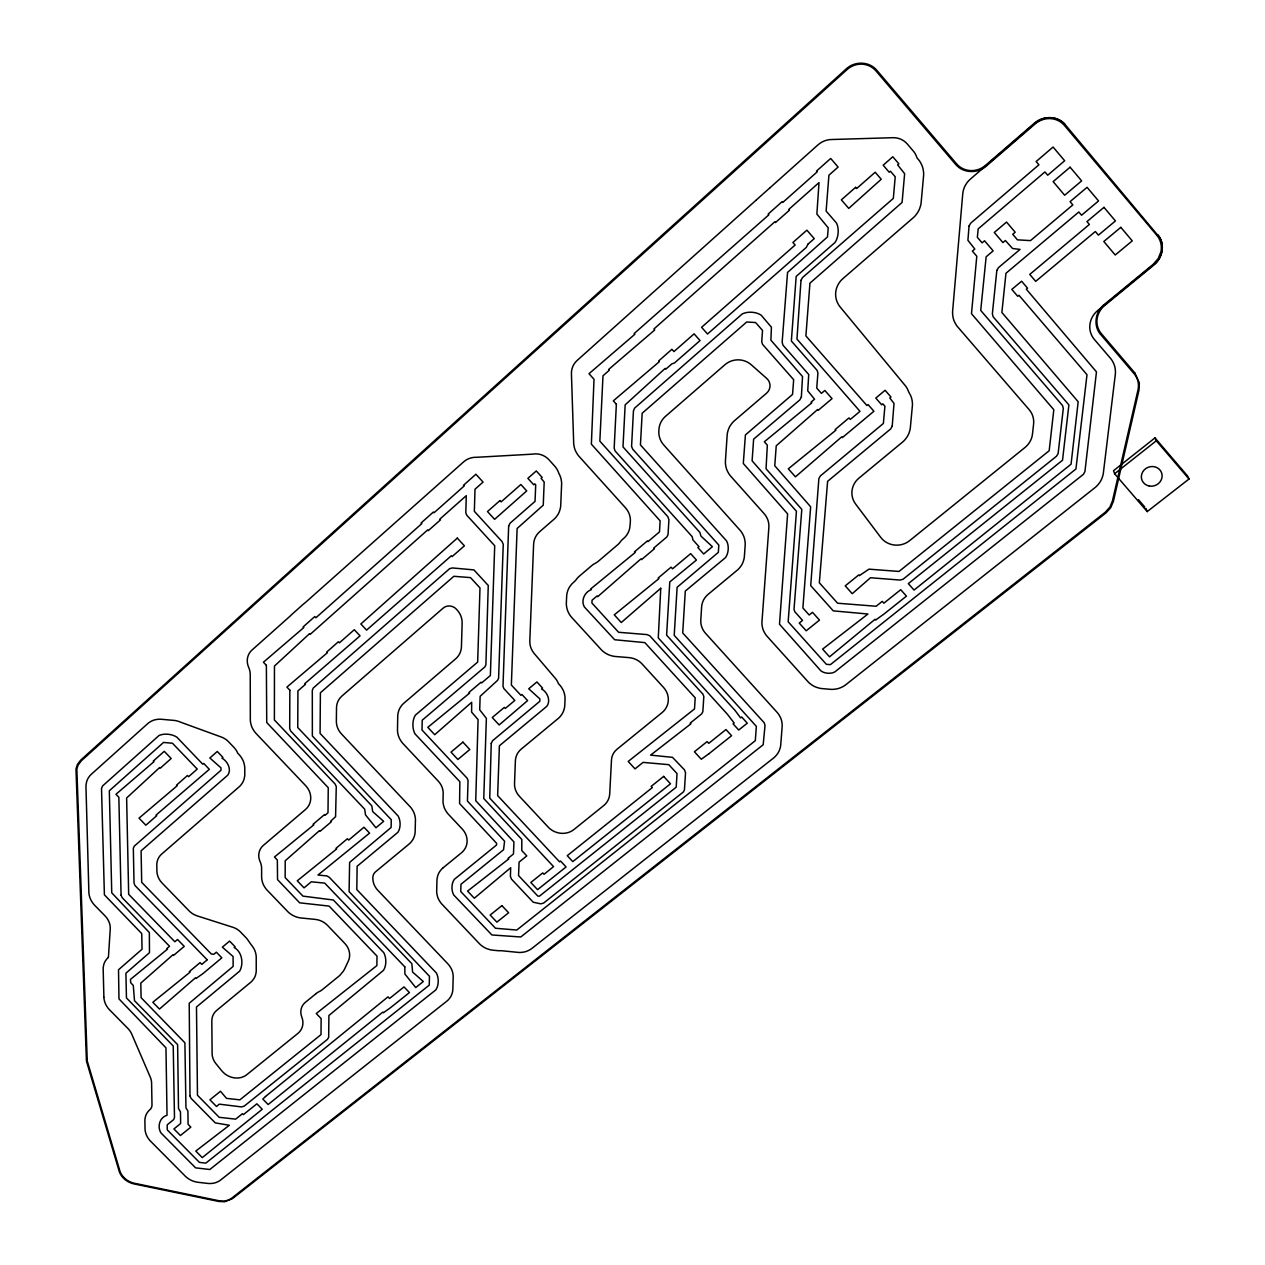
<?xml version="1.0" encoding="UTF-8"?>
<svg xmlns="http://www.w3.org/2000/svg" width="1265" height="1265" viewBox="0 0 1265 1265"><rect width="100%" height="100%" fill="white"/><g stroke="black" fill="none" stroke-linecap="round" stroke-linejoin="round"><path stroke-width="1.5" d="M108.411 957.384L110.245 929.032A17.599 15.275 34.5 0 0 105.042 915.892L94.78 905.408A15.939 13.899 34.9 0 1 94.116 904.696A15.939 13.899 34.9 0 1 92.313 902.325A17.647 15.306 35.2 0 0 92.013 901.882A15.939 13.899 35 0 1 90.495 899.13A15.939 13.899 35 0 1 89.515 896.268A17.678 15.338 35.6 0 0 89.388 895.778A15.939 13.899 35 0 1 88.882 892.695L85.988 787.415A17.093 15.085 37.7 0 1 85.988 786.197A16.239 14.326 37.8 0 1 86.32 783.272A18.042 15.876 38.7 0 0 86.415 782.782A16.239 14.326 37.8 0 1 87.238 780.046A16.239 14.342 37.8 0 1 88.645 777.437A18.09 15.939 38.9 0 0 88.93 777.042A16.239 14.342 37.8 0 1 90.748 774.828A16.239 14.342 37.8 0 1 91.317 774.275L147.689 723.659A16.429 14.69 38.1 0 1 148.29 723.153A16.429 14.69 38.1 0 1 150.772 721.509A18.343 16.413 39.4 0 0 151.231 721.271A16.429 14.69 38.1 0 1 154.093 720.054A16.429 14.706 38.1 0 1 157.034 719.437A18.358 16.461 39.3 0 0 157.572 719.358A16.429 14.706 38 0 1 160.687 719.232A17.299 15.48 38 0 1 161.967 719.326L173.384 720.354A17.157 15.37 37.7 0 1 174.807 720.497A16.445 14.721 37.7 0 1 177.827 721.177A18.374 16.524 38.5 0 0 178.365 721.335A16.445 14.737 37.7 0 1 180.468 722.094A18.374 16.54 38.4 0 0 181.528 722.521L221.533 737.116A16.429 14.769 36.1 0 1 228.443 741.654L234.104 747.583A16.413 14.753 35.8 0 1 237.678 753.134L238.911 754.414A16.398 14.737 35.4 0 1 239.575 755.173A16.398 14.737 35.4 0 1 241.489 757.767A18.295 16.524 35 0 0 241.773 758.241A16.398 14.737 35.4 0 1 243.228 761.008A16.398 14.737 35.4 0 1 244.192 764.013A18.263 16.492 34.5 0 0 244.303 764.534A16.398 14.737 35.3 0 1 244.73 767.491A16.398 14.737 35.3 0 1 244.778 768.456L244.793 774.022A16.382 14.706 35.2 0 1 244.762 774.876A16.382 14.706 35.1 0 1 244.351 777.833A18.2 16.382 33.9 0 0 244.24 778.339A16.382 14.706 35.1 0 1 243.323 781.09A16.382 14.706 35.1 0 1 241.836 783.731A18.153 16.319 33.7 0 0 241.536 784.142A16.366 14.706 35.1 0 1 239.623 786.371A16.366 14.706 35.1 0 1 239.038 786.909L161.651 854.096A17.868 15.749 34 0 0 156.797 865.197L156.892 871.047A17.837 15.733 33.9 0 0 162.11 883.065L189.007 910.784A17.789 15.67 32.6 0 0 197.293 915.923L233.029 927.34A15.923 13.994 30.9 0 1 240.477 931.973L245.963 937.65A15.923 13.994 30.7 0 1 247.798 939.879L251.213 944.797A15.907 13.962 30.4 0 1 253.047 947.264L253.332 947.706A15.907 13.962 30.4 0 1 254.755 950.394A15.907 13.962 30.4 0 1 255.672 953.209L255.783 953.715A15.907 13.962 30.3 0 1 256.194 956.466A15.907 13.962 30.3 0 1 256.226 957.415L256.242 970.761A17.631 15.449 30.1 0 1 255.799 973.955L255.751 974.192A15.86 13.899 30.1 0 1 254.755 977.07A15.86 13.899 30.1 0 1 253.19 979.584A15.86 13.899 30.1 0 1 251.276 981.782A15.86 13.899 30.1 0 1 250.628 982.352L216.695 1010.387A17.457 15.164 29.4 0 0 211.824 1020.934L212.109 1053.539A17.362 15.022 28.8 0 0 215.983 1063.739L221.834 1070.87A17.362 14.99 28.6 0 0 246.738 1074.728L297.844 1033.442A17.536 15.306 27.9 0 0 301.813 1017.092A15.828 13.883 27.2 0 1 305.387 1002.307L316.155 993.563M807.908 244.208L806.327 247.387L707.53 334.007L701.585 327.287L795.147 245.031L792.918 242.485L806.896 230.183L814.249 238.642L807.908 244.192M756.091 200.186L577.14 360.446A17.773 17.394 42.9 0 0 571.432 373.839L573.646 441.706A17.584 17.093 33.2 0 0 573.946 445.486L574.057 446.071A17.584 17.093 33 0 0 574.942 449.423A17.568 17.093 33 0 0 576.461 452.617L576.761 453.139A17.568 17.078 32.8 0 0 578.627 455.859A17.568 17.078 32.8 0 0 579.338 456.697L625.448 507.755A19.339 18.643 25.2 0 1 630.334 522.034L629.986 526.208A19.323 18.611 25 0 1 623.708 538.384L622.933 539.048A17.346 16.666 21.4 0 0 620.324 541.863A19.291 18.564 25.4 0 1 617.415 544.994L598.535 561.091A19.228 18.437 26.4 0 1 595.088 563.399A19.165 18.311 23.4 0 0 591.641 565.708L579.164 576.334A17.204 16.398 24.3 0 0 576.587 579.117A19.133 18.263 27.5 0 1 573.741 582.2L572.839 583.007A17.188 16.35 24.5 0 0 570.657 585.458L570.325 585.916A17.188 16.35 24.5 0 0 568.57 588.778A17.172 16.35 24.5 0 0 567.447 591.783L567.289 592.336A17.172 16.35 24.5 0 0 566.704 595.53L566.356 602.693A17.157 16.319 24.3 0 0 566.341 603.753A17.157 16.319 24.3 0 0 566.657 606.9L566.752 607.453A17.157 16.303 24.3 0 0 567.637 610.663A17.157 16.303 24.2 0 0 569.187 613.873A17.678 16.809 24.1 0 0 571.511 617.193L601.334 649.767A17.109 16.208 21 0 0 604.196 652.234L604.686 652.566A17.109 16.208 20.9 0 0 607.58 654.29A17.109 16.208 20.9 0 0 610.742 655.523L611.295 655.681A17.109 16.208 20.8 0 0 614.458 656.377A17.109 16.208 20.7 0 0 615.565 656.503L629.1 657.626A18.943 17.852 19.2 0 1 642.146 664.014L663.54 687.433A18.912 17.773 17.4 0 1 662.038 712.622L616.972 749.275A16.84 15.654 18.2 0 0 611.485 759.949L609.714 793.914A18.58 17.157 19.9 0 1 603.69 805.599L573.962 829.508A18.469 16.967 21.1 0 1 548.188 827.104L519.393 796.254A18.501 17.062 23 0 1 514.523 783.62L515.377 760.913A18.564 17.188 23.4 0 1 521.212 749.117L558.497 718.235A16.872 15.749 23.9 0 0 560.885 715.642L561.217 715.215A16.872 15.765 23.9 0 0 562.862 712.543A16.872 15.765 23.9 0 0 563.984 709.633L564.127 709.112A16.872 15.765 23.9 0 0 564.712 706.155A16.872 15.765 23.9 0 0 564.791 705.111L565.044 698.707A16.888 15.797 24 0 0 564.743 695.37L564.649 694.817A16.888 15.797 24.1 0 0 563.795 691.718A16.888 15.797 24.1 0 0 562.308 688.666L562.024 688.176A16.888 15.812 24.2 0 0 560.221 685.614A16.888 15.812 24.2 0 0 559.541 684.824L558.387 683.59A16.904 15.828 24.6 0 0 554.876 677.803L534.099 653.388A18.912 17.837 25.6 0 1 529.814 641.039L533.609 544.361A19.196 18.358 29.3 0 1 539.681 531.695L554.497 518.808A17.362 16.666 32.6 0 0 556.695 516.31L557.027 515.835A17.362 16.682 32.6 0 0 558.798 512.894A17.362 16.682 32.6 0 0 559.921 509.827L560.079 509.273A17.378 16.682 32.6 0 0 560.68 505.984A17.378 16.682 32.7 0 0 560.743 505.035L561.628 484.036A17.425 16.777 34.1 0 0 561.312 480.447L561.217 479.941A17.425 16.793 34.2 0 0 560.316 476.541A17.425 16.793 34.3 0 0 559.351 474.343A19.449 18.833 32.6 0 1 558.418 472.256A19.37 18.659 34.9 0 0 554.576 465.979L548.978 459.78A17.457 16.825 35.8 0 0 533.213 454.04A19.497 18.849 39.7 0 1 531.521 454.214L477.411 457.25A19.449 18.659 42.7 0 1 476.099 457.282A19.339 18.485 39.4 0 0 463.638 461.867L304.881 602.994A18.754 17.315 38.1 0 0 303.062 604.401L291.63 614.632A16.84 15.512 38.1 0 0 290.397 615.865L251.956 650.084A16.714 15.259 37.9 0 0 248.667 667.351A18.516 16.825 38.4 0 1 250.233 674.577L250.328 719.042A17.742 16.113 35.7 0 0 250.344 720.133A16.556 15.022 35.7 0 0 250.786 723.406L250.913 723.944A16.54 15.022 35.7 0 0 251.877 726.98A16.54 15.022 35.6 0 0 253.395 729.889L253.696 730.364A16.54 15.022 35.6 0 0 255.546 732.862A16.54 15.022 35.6 0 0 256.21 733.621L305.64 785.644A18.184 16.413 32.6 0 1 305.498 809.489L263.341 845.399A16.192 14.468 31.6 0 0 260.116 861.655A17.931 15.939 32.2 0 1 261.618 868.502L261.634 876.439A16.809 14.974 31 0 0 261.665 877.784A16.145 14.374 31 0 0 262.076 880.614L262.187 881.12A16.129 14.374 30.9 0 0 263.12 883.982A16.129 14.374 30.9 0 0 264.701 886.955A16.603 14.785 30.9 0 0 266.962 889.991L287.803 911.654A16.097 14.326 29.8 0 0 290.808 914.105A16.097 14.326 29.8 0 0 293.622 915.797A16.097 14.326 29.7 0 0 296.722 917.03L297.243 917.188A16.097 14.326 29.7 0 0 300.185 917.868A16.097 14.326 29.7 0 0 301.212 917.995L315.254 919.402A17.805 15.797 28.6 0 1 327.54 925.395L344.697 943.295A17.773 15.749 27.7 0 1 348.302 961.147L344.618 968.974A17.757 15.702 27.7 0 1 342.214 972.532A15.955 14.089 26.6 0 0 341.265 973.671A17.742 15.686 27.7 0 1 338.767 976.295L322.338 989.641A17.678 15.575 28 0 1 319.318 991.554A17.631 15.48 27 0 0 316.218 993.515M769.784 187.947L817.917 144.922A21.205 20.604 -57.3 0 1 832.133 139.498L892.9 137.695A19.275 18.611 -51.7 0 1 907.29 144.004L913.346 151.104A19.26 18.596 -50.5 0 1 916.983 157.825L918.833 160.038A19.228 18.564 -49.3 0 1 920.857 163.185L921.141 163.754A19.228 18.564 -49.1 0 1 922.596 167.249A19.228 18.564 -49.1 0 1 923.387 170.917L923.466 171.55A19.228 18.564 -49 0 1 923.624 175.361L921.11 202.938A19.102 18.485 -46.2 0 1 920.272 206.654L920.066 207.27A19.086 18.469 -46.1 0 1 918.643 210.765A19.086 18.469 -46.1 0 1 916.587 214.022L916.24 214.481A19.086 18.469 -46 0 1 913.63 217.406L842.822 278.711A20.619 20.161 -34.2 0 0 840.15 306.968L904.76 385.019A20.335 19.718 -18.1 0 1 908.191 390.695A20.525 19.813 -21.9 0 0 909.393 393.209L909.503 393.399M756.391 199.902L769.705 188.011M986.226 166.126L1035.007 124.002A21.505 20.335 -44.8 0 1 1064.513 125.551L1156.906 235.369A21.331 20.003 -35.2 0 1 1160.89 251.956L1158.155 258.661L1153.285 264.243L1103.981 304.77C1095.237 311.68 1093.102 325.69 1100.503 334.308M207.239 959.835L201.783 964.404L200.076 962.633L189.355 971.631L189.971 972.247L152.828 1002.275L159.469 1009.059L195.427 977.845L196.043 978.477L202.969 973.591L221.834 957.826L216.362 952.181L213.88 954.269L211.318 954L141.696 882.337L141.095 850.792L227.779 775.145C231.859 769.515 227.526 761.135 221.992 758.194L222.925 757.387L217.28 751.473L209.864 757.988L220.98 767.855L220.995 770.259L134.406 846.016L133.331 848.198L134.027 883.097L134.976 885.532L207.065 959.692M443.177 867.727L461.488 852.768A18.248 16.587 25.8 0 0 462.199 828.955L448.585 814.47A16.524 15.117 26 0 1 447.905 813.711A16.524 15.117 26.1 0 1 446.118 811.245A18.279 16.651 27 0 0 445.833 810.77A16.524 15.117 26.1 0 1 444.347 807.829A16.524 15.117 26.1 0 1 443.477 804.856A18.311 16.698 27.5 0 0 443.367 804.319A16.524 15.117 26.1 0 1 443.019 801.109L443.193 793.661A18.343 16.777 27.8 0 0 438.228 781.106L403.156 743.757A16.651 15.338 29.9 0 1 402.476 742.982A16.651 15.338 29.9 0 1 400.657 740.468A18.422 16.888 30.7 0 0 400.373 739.993A16.651 15.338 29.9 0 1 398.886 737.068A16.651 15.338 30 0 1 397.969 734A18.453 16.935 31.3 0 0 397.858 733.463A16.651 15.338 30 0 1 397.479 730.158L397.732 716.417A16.682 15.401 30.4 0 1 397.779 715.547A16.682 15.401 30.4 0 1 398.269 712.495A18.532 17.078 32.2 0 0 398.396 711.974A16.698 15.401 30.4 0 1 399.408 709.112A16.698 15.401 30.4 0 1 401.021 706.392A18.58 17.141 32.4 0 0 401.337 705.949A16.698 15.417 30.4 0 1 403.377 703.625A16.698 15.417 30.4 0 1 404.009 703.071L455.685 658.812A18.785 17.552 31.7 0 0 461.44 646.668L462.136 623.107A18.849 17.663 32.6 0 0 457.234 610.141L456.428 609.24A9.44 8.855 32.6 0 0 443.209 608.07L341.93 696.035A18.501 16.998 33.1 0 0 336.506 707.894L336.363 721.271A18.469 16.919 32.7 0 0 341.487 733.953L409.828 806.406A16.413 14.927 28.3 0 1 410.508 807.149A16.413 14.927 28.3 0 1 412.358 809.742A18.327 16.73 27.5 0 0 412.643 810.201A16.413 14.927 28.3 0 1 414.066 813.031A16.413 14.927 28.3 0 1 414.952 815.988A18.295 16.682 27 0 0 415.062 816.51A16.413 14.911 28.2 0 1 415.426 819.42A16.413 14.911 28.2 0 1 415.426 820.416L415.157 831.832A18.2 16.508 28.1 0 1 414.62 835.2M1154.992 437.896L1113.532 470.707L1114.623 473.743L1147.213 511.598L1189.021 479.008L1187.535 475.94L1154.992 437.896L1156.305 440.773L1189.021 479.008M1114.623 473.743L1156.305 440.773M986.178 166.158C977.687 173.7 963.266 173.432 955.771 164.529L876.076 71.061A21.189 20.367 -60.1 0 0 847.012 69.622L81.324 760.787L78.066 765.167L76.849 769.199L87.253 1060.987L120.143 1171.785C122.594 1177.525 127.828 1181.731 133.869 1183.155L218.861 1200.722A16.619 14.073 27.1 0 0 231.827 1198.082L1105.199 512.293L1109.864 507.17L1112.394 501.146L1137.978 389.984A20.73 19.465 -25.7 0 0 1134.072 373.681L1100.534 334.339M1065.288 124.761L1065.32 124.792A22.027 20.825 -44.9 0 0 1035.102 123.227L970.366 179.124A21.537 20.604 -42.9 0 0 962.744 193.924L952.719 310.115A19.861 19.086 -31 0 0 952.608 311.601A18.864 18.137 -31 0 0 952.751 315.238L952.83 315.855A18.849 18.121 -30.9 0 0 953.62 319.507A18.849 18.121 -30.8 0 0 955.154 323.018A18.849 18.121 -30.7 0 0 957.273 326.386L1029.141 409.639A20.667 19.671 -20.9 0 1 1033.6 424.06L1032.493 433.99A20.635 19.639 -20.1 0 1 1024.982 447.494L909.693 540.614A19.955 19.086 -6.7 0 1 880.725 537.356L855.662 504.103A19.971 19.228 -7.1 0 1 858.935 478.138L902.34 442.26A18.216 17.615 -14.5 0 0 903.178 441.517A18.216 17.615 -14.6 0 0 905.503 439.018L905.882 438.528A18.216 17.615 -14.7 0 0 907.922 435.429A18.216 17.631 -14.8 0 0 909.298 432.187L909.44 431.713A20.24 19.592 -14.8 0 0 910.341 427.76L912.413 405.401A18.295 17.726 -17.6 0 0 912.255 401.685L912.176 401.084A18.295 17.726 -17.7 0 0 911.417 397.637A18.295 17.726 -17.8 0 0 909.962 394.269L909.883 394.142M1138.468 499.691L1144.714 506.933M1134.926 373.048L1101.372 333.691A20.936 19.687 -30.4 0 1 1104.74 305.434L1154.044 264.923C1162.93 257.823 1165.318 243.607 1157.791 234.705M1134.942 373.08L1139.322 382.836L1139.006 390.094L1113.39 501.351L1110.686 507.724L1105.942 512.942L232.396 1198.682L224.727 1201.734L218.892 1201.465L133.79 1183.866C127.496 1182.427 121.788 1178.079 119.384 1171.959L86.431 1061.035L75.979 769.057L77.307 764.661L80.66 760.154L846.348 68.816C854.745 60.973 869.261 61.226 876.787 70.239L956.482 163.723A21.205 20.256 -47.2 0 0 985.577 165.32L1034.343 123.195C1042.961 115.51 1057.651 115.589 1065.256 124.729L1159.894 237.773A21.853 20.477 -35.2 0 1 1154.075 264.259L1097.735 310.526A21.394 20.145 -30 0 0 1094.336 339.399L1110.37 358.169A19.054 17.963 -26.7 0 1 1110.986 358.944A19.054 17.963 -26.6 0 1 1112.915 361.98A21.363 20.05 -28.2 0 0 1113.2 362.517A19.038 17.947 -26.6 0 1 1114.576 365.964A19.038 17.947 -26.5 0 1 1115.256 369.443A21.331 19.987 -27.3 0 0 1115.319 370.06A19.038 17.947 -26.5 0 1 1115.382 373.665A20.034 18.896 -26.4 0 1 1115.224 375.152L1103.444 472.319A19.481 18.311 -19.4 0 1 1103.222 473.901A18.675 17.536 -19.4 0 1 1102.321 477.221A20.825 19.465 -19.6 0 0 1102.115 477.806A18.659 17.536 -19.3 0 1 1100.597 481.095A18.659 17.536 -19.3 0 1 1098.573 484.005A20.762 19.402 -18.6 0 0 1098.162 484.495A18.659 17.536 -19.2 0 1 1095.269 487.42L845.479 684.982A18.058 16.998 4 0 1 841.937 687.085A17.425 16.413 4.1 0 1 838.679 688.397A17.425 16.413 4.1 0 1 835.153 689.14A19.291 18.058 4.6 0 0 834.568 689.204A17.425 16.413 4.2 0 1 831.263 689.362A17.425 16.413 4.3 0 1 830.109 689.298L821.934 688.587A19.355 18.232 4.7 0 1 818.076 687.796A19.228 18.042 6.2 0 0 817.601 687.654A17.41 16.398 4.9 0 1 814.407 686.421A17.41 16.398 4.9 0 1 811.371 684.602A19.212 18.042 6.9 0 0 810.897 684.254A17.41 16.398 4.9 0 1 808.446 682.167A17.41 16.413 4.9 0 1 807.734 681.408L767.238 636.469A17.425 16.572 7.1 0 1 766.558 635.663A17.425 16.572 7.1 0 1 764.756 633.038A19.26 18.263 10 0 0 764.471 632.532A17.441 16.572 7.1 0 1 763.032 629.385A17.441 16.572 7.1 0 1 762.242 626.175A19.275 18.327 10.3 0 0 762.147 625.622A17.441 16.572 7.1 0 1 761.941 622.159L768.867 527.458A19.56 18.896 8.1 0 0 764.123 513.653L730.901 476.415A17.742 17.299 7.1 0 1 730.205 475.577A17.742 17.299 7.1 0 1 728.34 472.841A19.592 19.07 12.9 0 0 728.055 472.319A17.742 17.299 7.1 0 1 726.584 469.109A17.742 17.315 7.1 0 1 725.746 465.726A19.623 19.133 13.7 0 0 725.651 465.141A17.742 17.315 7.1 0 1 725.414 461.504A19.022 18.564 6.9 0 1 725.478 460.27L727.106 435.935A18.754 18.358 5.5 0 1 727.217 434.512A17.805 17.441 5.6 0 1 727.913 431.112A19.734 19.386 13.3 0 0 728.087 430.543A17.821 17.457 5.5 0 1 729.336 427.349A17.821 17.457 5.5 0 1 731.233 424.281A19.781 19.465 11.6 0 0 731.597 423.807A17.821 17.457 5.3 0 1 733.953 421.182A17.821 17.457 5.2 0 1 734.665 420.533L766.59 393.178A9.978 9.835 -2.8 0 0 766.716 378.425L751.363 364.858A19.924 19.687 2.8 0 0 724.924 364.731L665.422 416.406A19.671 19.291 20 0 0 658.907 429.657L658.828 431.033A19.671 19.275 20 0 0 663.777 445.027L740.199 530.399A18.042 17.394 11.1 0 1 742.523 533.83A17.52 16.888 11 0 1 744.057 537.182A17.52 16.888 11 0 1 744.864 540.455A19.56 18.864 6.6 0 0 744.959 541.025A17.52 16.888 11 0 1 745.196 544.25A17.52 16.888 11 0 1 745.164 545.357L744.405 556.11A17.489 16.825 11.2 0 1 744.294 557.201A17.489 16.825 11.2 0 1 743.614 560.332A19.481 18.706 7.5 0 0 743.441 560.885A17.489 16.825 11.2 0 1 742.191 563.969A17.489 16.825 11.2 0 1 740.389 566.799A19.434 18.627 8.4 0 0 740.025 567.273A17.489 16.825 11.3 0 1 737.448 570.025L708.1 594.36A19.291 18.406 12.1 0 0 701.632 606.915L700.794 619.976A19.244 18.327 12.2 0 0 705.554 633.338L777.358 712.638A17.678 16.54 9.6 0 1 779.604 715.927A17.172 16.066 9.6 0 1 781.106 719.137A17.172 16.066 9.6 0 1 781.881 722.268A19.165 17.931 7.2 0 0 781.96 722.805A17.172 16.066 9.6 0 1 782.181 725.873A17.172 16.066 9.6 0 1 782.134 726.932L780.711 745.132A19.022 17.757 10 0 1 779.936 748.69A19.07 17.757 7.9 0 0 779.793 749.117A17.109 15.971 9.9 0 1 778.56 752.043A17.109 15.971 9.9 0 1 776.694 754.81A19.022 17.678 8.4 0 0 776.346 755.237A17.109 15.971 9.9 0 1 774.212 757.45A17.109 15.971 9.9 0 1 773.437 758.115L531.964 948.37A16.271 14.642 21.3 0 1 531.205 948.924A16.271 14.642 21.4 0 1 528.723 950.379A18.026 16.16 20.4 0 0 528.248 950.6A16.271 14.642 21.4 0 1 525.26 951.723A16.271 14.642 21.4 0 1 522.192 952.276A17.995 16.113 20.8 0 0 521.654 952.339A16.271 14.627 21.4 0 1 518.318 952.403L502.268 950.806A17.963 16.066 21.7 0 0 499.707 950.711A16.239 14.595 22.3 0 1 497.793 950.663L493.034 950.205A16.239 14.595 22.4 0 1 491.99 950.062A16.239 14.595 22.4 0 1 489.002 949.382A17.947 16.05 22.4 0 0 488.48 949.224A16.239 14.595 22.5 0 1 485.491 948.054A16.239 14.595 22.5 0 1 482.724 946.426A17.947 16.05 22.9 0 0 482.265 946.109A16.239 14.595 22.5 0 1 479.53 943.817L441.801 904.016A16.761 15.133 24.6 0 1 439.556 900.965A16.287 14.69 24.6 0 1 438.022 897.976A16.287 14.69 24.6 0 1 437.152 895.067A18.042 16.239 25.8 0 0 437.042 894.561A16.287 14.706 24.7 0 1 436.694 891.714A16.287 14.706 24.7 0 1 436.694 890.734L436.963 880.393A16.319 14.753 24.8 0 1 437.026 879.428A16.319 14.753 24.8 0 1 437.516 876.645A18.121 16.366 26.3 0 0 437.643 876.155A16.319 14.753 24.8 0 1 438.67 873.419A16.319 14.753 24.8 0 1 440.204 870.921A18.153 16.429 26.3 0 0 440.52 870.51A16.319 14.769 24.8 0 1 442.94 867.948M1145.964 508.388L1147.213 511.598M103.888 996.994L103.192 969.733A16.587 14.342 33 0 1 103.192 968.579A15.749 13.615 33 0 1 103.524 965.827A17.504 15.101 33.9 0 0 103.619 965.353A15.749 13.63 33 0 1 104.426 962.792A15.749 13.63 33 0 1 105.801 960.341A17.536 15.164 34 0 0 106.07 959.961A15.749 13.63 33 0 1 108.189 957.589M414.509 835.612A16.382 14.864 28 0 1 413.497 838.379A16.382 14.864 28 0 1 411.884 841.004A18.184 16.477 26.4 0 0 411.584 841.399A16.382 14.848 28 0 1 409.702 843.502A16.382 14.848 28 0 1 408.99 844.119L375.563 871.791A9.029 8.112 27.6 0 0 372.875 877.404L372.859 878.147A18.058 16.255 27.2 0 0 377.84 890.323L447.778 963.756A16.081 14.31 24 0 1 448.427 964.483A16.066 14.31 24 0 1 450.182 966.855A17.931 16.034 23.2 0 0 450.451 967.314A16.066 14.31 24 0 1 451.905 970.129A16.066 14.31 24 0 1 452.759 972.975A17.916 15.986 22.8 0 0 452.854 973.481A16.066 14.294 23.9 0 1 453.202 976.533L452.854 989.072A16.034 14.247 23.8 0 1 452.791 990.021A16.034 14.247 23.8 0 1 452.301 992.693A17.837 15.844 22.5 0 0 452.158 993.167A16.034 14.247 23.8 0 1 451.162 995.808A16.034 14.231 23.8 0 1 449.644 998.196A17.805 15.781 22.6 0 0 449.344 998.591A16.034 14.231 23.8 0 1 447.399 1000.662A16.034 14.231 23.8 0 1 446.719 1001.248L220.632 1180.024A15.322 12.998 27.6 0 1 219.952 1180.514A15.322 12.998 27.6 0 1 217.643 1181.826A16.967 14.358 26.9 0 0 217.201 1182.032A15.322 12.998 27.6 0 1 214.607 1182.949A15.322 12.982 27.6 0 1 211.808 1183.408A16.951 14.31 27.1 0 0 211.318 1183.455A15.322 12.982 27.7 0 1 208.519 1183.471A15.322 12.982 27.7 0 1 207.555 1183.392L198.099 1182.301A15.306 12.966 27.9 0 1 197.134 1182.158A15.306 12.966 27.9 0 1 194.351 1181.478A16.935 14.279 27.7 0 0 193.845 1181.32A15.306 12.966 27.9 0 1 191.047 1180.213A15.306 12.966 27.9 0 1 188.422 1178.68A16.935 14.279 28 0 0 187.995 1178.395A15.306 12.966 28 0 1 185.37 1176.26L150.314 1140.935A15.812 13.425 29.2 0 1 148.116 1138.12A15.37 13.045 29.3 0 1 146.566 1135.369A15.37 13.045 29.3 0 1 145.649 1132.728A17.03 14.405 29.9 0 0 145.522 1132.254A15.37 13.045 29.3 0 1 145.08 1129.661A15.37 13.045 29.3 0 1 145.032 1128.775L144.89 1120.932A15.386 13.077 29.4 0 1 144.906 1120.063A15.386 13.077 29.4 0 1 145.238 1117.548A17.093 14.516 30.2 0 0 145.349 1117.106A15.386 13.093 29.4 0 1 146.171 1114.639A15.386 13.093 29.4 0 1 147.483 1112.394A17.125 14.563 30.3 0 0 147.752 1112.03A15.401 13.093 29.4 0 1 149.729 1109.864A8.57 7.29 30 0 0 151.99 1104.835L151.594 1083.014A17.188 14.674 30.6 0 0 150.314 1077.227L131.734 1034.106A17.299 14.816 31.8 0 0 127.923 1028.492L109.312 1009.581A16.145 13.915 32.4 0 1 107.066 1006.671A15.67 13.504 32.4 0 1 105.501 1003.872A15.67 13.504 32.4 0 1 104.521 1001.089A17.378 14.911 33 0 0 104.394 1000.615A15.67 13.504 32.4 0 1 103.904 997.31M266.362 665.343L266.741 722.536L328.252 787.7L327.999 812.81L325.105 815.261L324.488 814.613L313.151 824.227L313.767 824.875L274.473 857.006L277.335 859.994L277.541 879.634L299.631 902.815L329.106 906.088L377.017 956.119L376.859 965.606L316.25 1013.534L321.136 1018.594L321.01 1034.628L239.876 1099.854L226.498 1098.368L220.489 1091.268L209.927 1099.807L216.473 1106.464L219.319 1104.155L241.457 1106.907L244.113 1106.195L327.54 1039.292L328.679 1037.221L328.9 1015.495L383.485 970.35C386.616 965.606 386.489 957.716 383.801 952.719L333.343 900L302.952 896.126L285.163 877.594L285.21 860.753L319.349 830.741L319.966 831.39L331.319 821.791L330.703 821.143L335.573 816.7L336.269 786.53L335.13 784.063L274.394 719.959L274.458 666.038L309.514 633.702L310.162 634.382L427.633 529.94L428.282 530.652L440.505 519.82L439.856 519.109L466.279 495.674L465.805 512.768L466.722 515.155L494.71 545.737L490.361 675.526L481.649 682.926L481.016 682.246L468.951 692.461L469.568 693.141L427.823 727.328L434.717 734.712L471.671 702.281L471.608 712.1L478.075 719.611L475.735 800.682L513.938 841.952L513.479 853.954L508.119 858.302L508.72 858.951L467.56 891.098L474.296 898.229L510.712 867.695L510.396 876.36L511.487 879.128L533.213 902.214L540.756 903.843L543.681 903.02L683.337 791.985L684.428 789.898L685.535 772.741L684.476 769.847L672.474 757.324L650.605 755.126L690.88 723.833L690.231 723.121L701.711 713.824L702.834 711.689L703.83 696.556L702.992 694.248L649.783 635.789L647.095 634.603L618.601 632.279L591.925 603.041L592.067 600.195L597.064 595.973L597.697 596.669L640.912 558.909L641.561 559.604L654.432 548.741L653.784 548.03L666.892 536.913L668.031 534.652L668.916 519.757L667.825 516.673L599.847 441.153L602.994 375.8L609.287 370.218L608.639 369.475L654.732 329.944L653.894 329.011L774.876 221.755L775.54 222.513L789.486 210.148L788.822 209.389L819.008 182.619L816.874 214.07L828.227 227.827L827.516 236.887L787.557 272.418L782.149 342.246L783.003 345.203L808.73 374.503L807.734 390.822L814.549 399.187L811.118 402.096L811.766 402.839L764.329 441.77L767.333 445.154L766.052 468.777L801.804 509.4L794.009 609.366L794.831 611.754L802.548 620.388L799.243 623.06L806.2 630.808L819.483 620.103L812.51 612.323L809.189 615.011L802.88 607.975L810.644 506.791L774.765 465.773L776.236 445.786L817.633 409.512L818.297 410.255L832.038 398.633L824.859 390.458L821.412 393.368L816.747 388.07L817.917 372.875L817.079 370.329L791.352 340.981L796.175 276.403L834.979 242.532C838.569 237.282 839.296 228.807 836.529 223.083L826.124 211.065L828.923 175.202L838.11 167.059L830.694 158.457L816.51 171.075L817.174 171.866L782.782 202.432L782.118 201.657L768.171 214.054L768.835 214.829L634.176 333.533L634.84 334.276L589 373.697L594.012 379.279L591.372 444.157L660.124 520.848L659.492 531.885L647.996 541.626L647.364 540.914L634.492 551.825L635.141 552.52L590.676 588.968L591.308 589.664C584.493 592.02 580.698 600.938 584.446 607.058L614.648 639.742L644.865 642.62L695.212 697.853L694.501 708.953L628.183 761.451L635.03 768.867L643.079 762.384L668.821 764.677L677.044 773.611L676.19 787.178L539.412 896.189L537.767 896.031L518.555 875.57L519.077 862.113L526.778 855.899L521.765 850.554L521.828 839.501L483.752 798.5L486.377 718.346L479.704 709.823L480.147 696.319L497.572 680.364L498.6 678.23L503.249 544.314L502.11 541.641L474.343 511.313L475.007 489.223L483.056 482.091L475.893 474.249L463.48 485.301L464.128 486.013L434.022 512.768L433.373 512.056L421.166 522.919L421.814 523.615L315.918 617.747L314.795 616.545L303.141 626.902L303.774 627.582L263.42 662.228L266.362 665.343M800.998 280.308L796.966 339.099L859.979 411.346L850.317 419.442L848.989 417.924L835.216 429.483L835.865 430.211L788.316 468.825L795.432 476.842L841.715 436.852L842.364 437.595L873.925 411.251L868.059 404.563L866.904 405.527L805.9 335.905L809.948 283.154L902.087 202.447L904.633 173.716L897.644 164.877L898.846 163.817L892.79 156.749L883.176 165.209L889.232 172.261L890.433 171.202L895.225 176.8L893.327 198.399L802.516 277.573L800.998 280.308M801.362 397.036L799.844 399.882L753.624 439.161L752.106 460.839L796.444 511.297L788.158 621.779L826.361 664.315L830.393 664.647L1075.946 468.999L1086.999 374.725L1018.973 295.298L1017.756 296.326L1011.826 289.4L1021.598 281.225L1027.528 288.167L1026.31 289.179L1096.47 371.894L1084.943 471.481L1083.52 474.233L834.679 672.031C830.583 674.087 824.622 673.597 820.922 670.893L779.493 624.214L787.621 513.89L743.298 463.48L745.417 434.923L792.554 394.411L793.661 379.706L762.605 344.396L761.736 341.85L762.526 330.434L755.6 322.543L746.714 321.99L642.161 413.244L640.438 444.916L726.6 540.946C729.162 545.8 728.687 553.2 725.478 557.628L685.298 591.071L682.705 632.943L764.218 722.774L765.025 725.446L763.174 744.737L520.769 936.985L491.879 934.962L453.787 895.051C451.241 890.639 451.32 883.602 454.246 879.428L496.544 845.02L496.607 843.312L459.59 803.544L459.843 781.707L414.92 733.763C412.153 728.434 412.169 720.307 415.347 715.184L477.664 662.085L479.988 587.925L470.501 577.615L453.85 576.287L320.393 692.777L320.077 733.415L398.206 816.099C400.736 820.732 400.863 827.974 397.874 832.354L357.125 866.256L356.809 889.58L436.314 972.911C438.987 977.703 438.908 985.34 435.856 989.878L209.816 1169.493L195.569 1167.848L161.003 1132.966C157.113 1127.004 159.437 1117.406 167.027 1115.271L165.968 1047.831L118.973 998.891L118.515 969.765L142.044 949.224L141.743 933.586L104.394 894.829L101.516 788.475L102.591 785.945L159.026 735.503C164.323 733.115 171.913 734.016 176.831 737.116L202.764 764.218L203.697 763.412L209.326 769.31L156.069 815.071L156.686 815.719L145.855 825.207L139.024 818.139L177.1 785.834L176.483 785.17L187.473 775.508L188.596 776.694L197.245 769.088L172.483 743.251L163.549 742.444L109.328 790.767L111.747 892.821L149.349 932.558L149.491 952.687L125.915 973.212L126.453 997.927L173.226 1045.997L174.491 1117.517L173.653 1119.604L167.201 1124.854L167.28 1129.898L199.427 1162.377L205.831 1163.12L429.246 985.135L429.468 976.295L349.093 891.635L349.614 862.398L391.106 827.468L391.264 819.72L312.36 735.977L312.297 690.453L313.277 688.002L449.613 568.681L452.348 567.938L473.916 569.898L488.258 585.474L485.902 664.789L484.875 666.924L422.225 720.196L422.004 730.016L467.165 778.275L468.05 780.505L467.433 801.061L504.577 841.193L503.565 849.701L460.966 884.282L460.76 891.54L495.485 928.257L516.768 930.044L755.3 740.689L756.359 726.363L674.213 635.346L677.123 587.276L718.346 552.346L718.82 545.089L632.706 449.202L631.583 446.434L633.449 410.825L634.635 408.105L742.176 313.989C747.71 311.19 756.059 311.743 761.198 315.191L771.413 327.224L770.907 340.19L802.532 376.575L801.362 397.036M289.843 690.2L289.701 728.419L290.634 730.98L364.668 809.173L365.522 814.929L375.942 827.769L383.627 821.333L372.669 811.577L371.815 805.821L297.749 727.517L297.923 690.911L305.371 684.381L304.738 683.701L360.035 635.868L354.295 629.717L339.399 642.826L338.403 641.766L326.734 652.044L327.366 652.724L286.902 687.101L289.843 690.2M969.053 225.992L967.915 240.303L974.809 249.047L972.374 251.118L976.786 256.242L971.488 313.704L1053.808 409.718L1049.175 450.751L899.004 571.448L869.008 569.155L859.378 575.638L858.745 574.927L845.241 585.853L852.231 593.696L870.478 577.741L900.063 580.05L903.004 579.275L1056.465 456.27L1058.109 453.613L1063.296 408.484L1062.537 405.527L980.723 310.431L986.147 256.795L993.152 250.865L984.534 240.777L982.099 242.848L977.355 237.314L978.193 228.87L1044.937 171.929L1047.705 175.202L1064.656 160.75L1053.065 147.025L1036.146 161.525L1038.913 164.798L970.698 223.162L969.053 225.992M996.836 270.394L992.361 313.783L993.152 316.803L1068.893 404.911L1062.521 460.239L908.333 583.624L914.042 590.075L1071.06 464.192L1078.175 401.748L1001.88 312.471L1005.96 273.272L1078.824 211.982L1081.559 215.224L1098.558 200.945L1087.062 187.315L1070.079 201.641L1072.831 204.898L1030.501 240.603L1017.455 239.844L1012.727 234.294L1015.178 232.207L1006.545 222.071L994.29 232.475L1002.924 242.595L1005.375 240.524L1012.585 248.525L1020.064 249.395L998.496 267.595L996.836 270.394M892.22 426.099L890.671 428.93L827.61 481.317L819.341 582.77L837.588 603.215L876.123 606.251L882.243 601.365L883.871 603.184L900.727 589.696L906.436 596.131L883.966 614.063L875.665 620.008L875.032 619.297L829.54 656.835L822.614 649.103L867.948 614.015L833.271 610.869L810.707 585.616L818.882 478.502L820.384 475.925L883.381 423.459L884.915 406.207L882.828 403.82L881.658 404.784L875.791 398.08L885.089 390.284L890.971 397.004L889.801 397.969L894.023 403.456L892.22 426.099M404.816 966.871L404.895 974.003L415.726 987.57L423.301 981.514L412.596 972.058L411.868 963.74L329.216 877.23L326.765 875.902L317.974 875.032L369.57 833.113L363.988 827.231L348.697 840.071L347.416 838.727L336.047 848.277L336.664 848.926L297.275 880.804L304.043 887.856L311.269 881.8L324.726 883.112L404.816 966.871M491.231 743.425L489.745 798.136L553.548 866.636L544.013 874.289L542.748 872.929L530.826 882.48L537.562 889.659L566.087 866.952L560.553 861.038L559.557 861.829L497.651 795.622L499.39 745.781L546.749 706.376C551.081 700.794 547.445 692.034 541.547 688.951L542.574 688.097L536.898 681.946L528.723 688.793L539.918 698.944L539.807 701.316L492.528 740.768L491.231 743.425M508.657 526.114L502.996 686.31L503.881 688.603L514.823 700.446L505.304 708.432L504.34 707.388L492.243 717.524L499.153 724.956L527.6 700.62L521.939 694.485L520.927 695.339L511.36 685.029L517.116 528.485L543.254 505.178L544.187 482.06L541.088 478.312L542.147 477.395L536.297 470.944L527.869 478.344L533.719 484.78L534.779 483.863L535.712 484.843L535.048 501.367L510.001 523.251L508.657 526.114M616.371 404.231L614.173 448.063L615.043 450.893L692.145 536.613L692.967 539.949L698.992 546.67L697.901 547.571L703.672 553.991L712.385 546.701L700.937 536.091L699.893 532.454L622.997 446.893L625.163 404.832L665.2 368.4L665.864 369.127L671.889 363.846L674.435 363.008L700.051 340.57L694.106 333.849L673.945 351.575L671.905 349.298L658.622 360.999L659.271 361.727L613.335 400.831L616.371 404.231M660.757 588.257L658.274 637.908L727.501 714.361L734.159 722.995L733.083 723.849L738.713 730.032L747.283 723.185L741.654 716.986L740.578 717.856L735.044 710.424L666.608 635.157L669.786 581.932L696.43 560.047L690.658 553.643L672.569 568.807L671.082 567.179L658.195 577.994L658.844 578.69L614.268 614.853L621.273 622.522L660.757 588.257M121.076 895.193L122.215 897.723L169.526 946.267L166.853 948.529L167.47 949.161L130.422 979.41L130.754 982.81L133.299 985.498L134.501 1000.694L177.622 1044.621L178.507 1108.504L180.484 1111.888L180.642 1123.51L173.922 1128.949L180.421 1135.527L190.841 1127.131L188.09 1124.348L187.916 1111.018L185.955 1107.919L184.896 1042.787L141.095 997.674L140.81 983.079L172.941 954.79L173.558 955.407L184.247 946.378L177.543 939.484L174.855 941.745L128.666 894.308L126.627 797.994L159.58 767.586L160.212 768.235L171.17 758.526L164.26 751.315L153.302 761.056L153.935 761.72L115.953 794.278L118.847 797.266L121.076 895.193M190.003 1095.98L191.094 1098.368L215.271 1122.877L229.344 1125.265L195.79 1151.055L202.274 1157.617L262.235 1109.263L256.89 1103.807L243.402 1114.607L242.485 1113.674L235.638 1119.146L219.177 1117.311L197.466 1095.237L196.486 1007.003L239.718 971.093C243.75 963.788 242.248 951.897 234.167 947.501L235.084 946.758L229.597 941.097L222.371 947.153L233.092 956.53L233.139 966.397L189.212 1003.272L190.003 1095.98M265.508 1096.502L262.82 1099.064L268.164 1104.519L382.789 1012.127L383.39 1012.743L390.316 1007.841L409.433 992.582L403.994 986.921L389.525 998.496L387.976 996.867L265.508 1096.502M708.906 753.766L701.269 759.237L694.422 751.758L707.103 741.606L708.716 743.361L725.968 729.541L731.581 735.708L708.906 753.766M855.599 187.347L841.367 199.854L848.736 208.393L881.231 179.266L875.19 172.23L856.642 188.548L855.599 187.347M457.313 538.099L360.841 623.961L366.581 630.112L451.368 555.73L452.143 556.568L464.397 545.832L457.313 538.099M499.944 500.592L487.484 511.55L494.599 519.33L526.714 490.915L520.88 484.495L501.114 501.889L499.944 500.592M1070.095 167.201L1053.144 181.622L1064.656 195.237L1081.638 180.879L1070.095 167.201M462.911 742.128L451.004 752.122L457.883 759.474L469.789 749.513L462.911 742.128M1103.966 207.349L1086.967 221.596L1089.371 224.458L1029.757 274.394L1035.687 281.352L1095.348 231.511L1098.415 235.132L1115.43 220.948L1103.966 207.349M1120.822 227.336L1103.807 241.504L1115.224 254.992L1132.254 240.872L1120.822 227.336M501.905 905.629L490.172 915.038L496.876 922.138L508.625 912.761L501.905 905.629M663.666 776.394L651.175 786.387L652.297 787.605L567.258 855.678L572.776 861.607L670.482 783.81L663.666 776.394M1149.3 486.029A10.484 9.756 -20.6 0 0 1161.713 473.142A10.484 9.756 -20.6 0 0 1144.224 469.9A10.484 9.756 -20.6 0 0 1149.3 486.029"/></g></svg>
